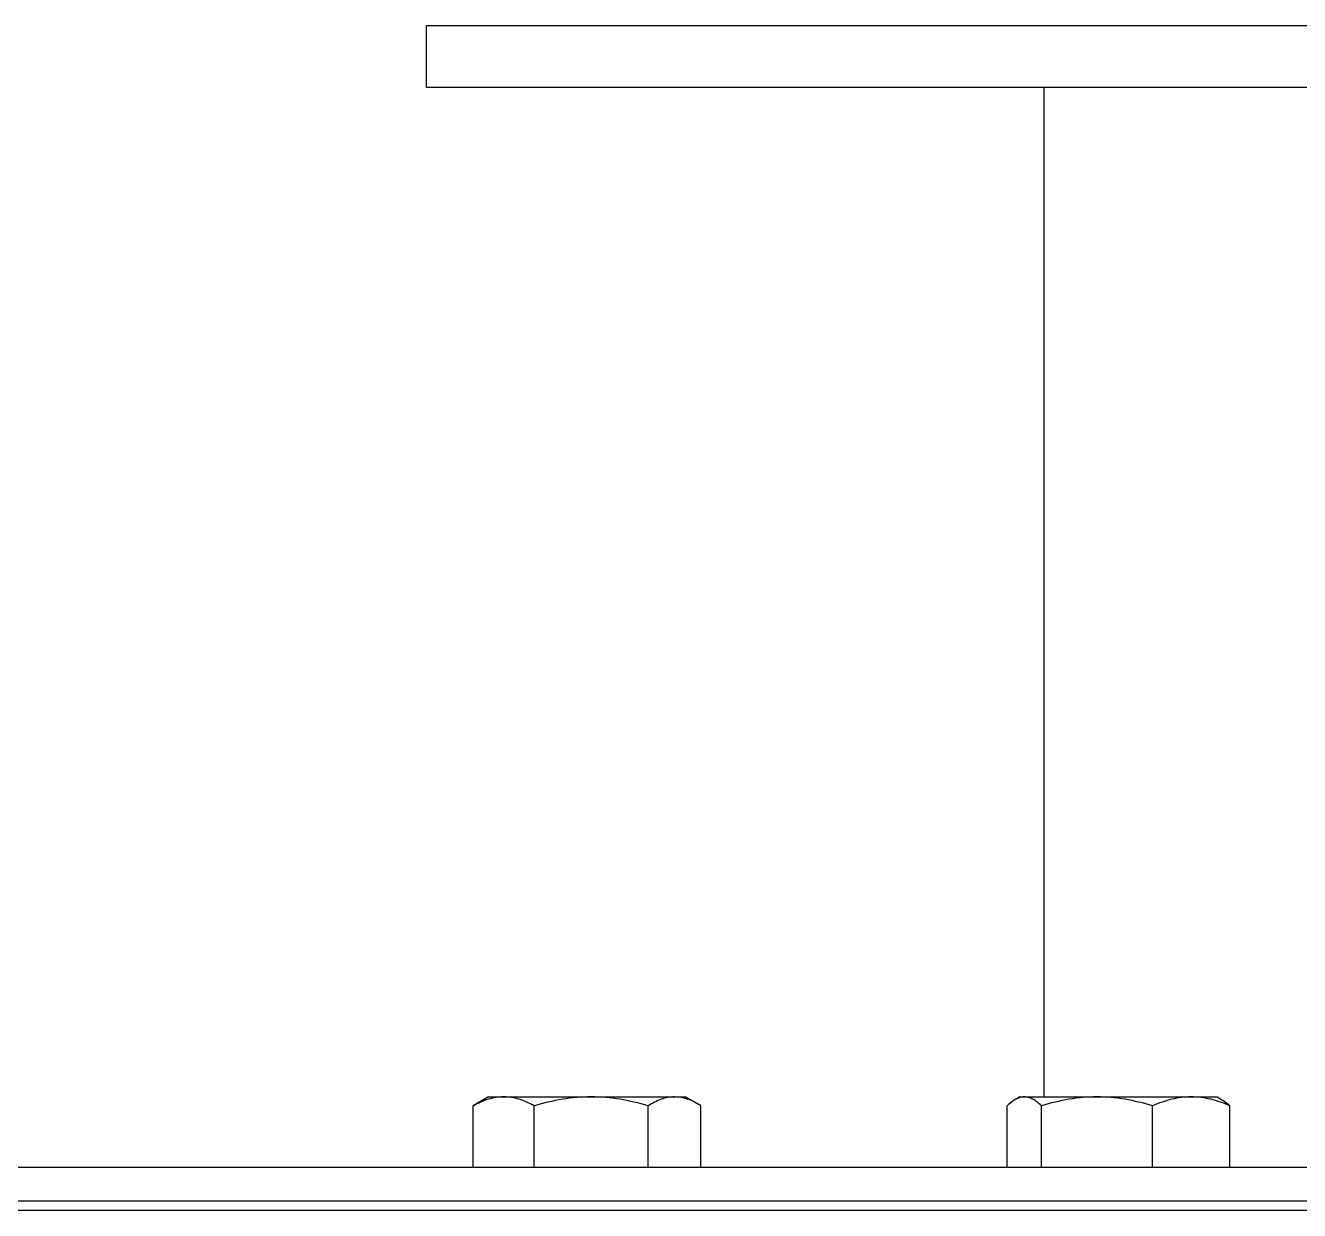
# Model space of a CAD drawing. Header units: millimetres. Extents: x 324 to 7054, y -67 to 2159.
# Drawn here: x 542 to 645.2, y 790 to 886 of the extents above; entities that cross this region are included whole.
import ezdxf

# ---------------------------------------------------------------- set-up
doc = ezdxf.new("R2010")
doc.units = ezdxf.units.MM
doc.header["$LTSCALE"] = 153.67
doc.layers.get('0').update_dxf_attribs({"linetype": 'CONTINUOUS'})
doc.layers.add('00_BUW_DATUM', color=7, linetype='CONTINUOUS')
doc.layers.add('02___PRT_ALL_AXES', color=7, linetype='CONTINUOUS')

msp = doc.modelspace()

# ---------------------------------------------------------------- linework, layer by layer
at = {"linetype": 'Continuous'}
msp.add_line((624.51376, 881), (624.51376, 799.2), dxfattribs=at)
at = {"layer": '00_BUW_DATUM', "linetype": 'Continuous'}
for p, q in [((579.51376, 799.2), (578.48849, 798.60806)), ((579.51376, 799.2), (595.51376, 799.2)), ((595.51376, 799.2), (596.53903, 798.60806)), ((622.56906, 799.2), (622.18432, 798.97787)), ((622.56906, 799.2), (638.56906, 799.2)), ((638.56906, 799.2), (638.95381, 798.97787)), ((578.28442, 798.48547), (578.48846, 798.60826)), ((578.28442, 793.49176), (578.28442, 798.48547)), ((583.23748, 793.49176), (583.23748, 798.48547)), ((592.46682, 793.49176), (592.46682, 798.48547)), ((596.7431, 798.48547), (596.53906, 798.60826)), ((596.7431, 793.49176), (596.7431, 798.48547)), ((621.55308, 793.49176), (621.55308, 798.48547)), ((624.31923, 793.49176), (624.31923, 798.48547)), ((633.33522, 793.49176), (633.33522, 798.48547)), ((639.58505, 793.49176), (639.58505, 798.48547))]:
    msp.add_line(p, q, dxfattribs=at)
for points, knots in [([(580.76095, 799.2), (580.33882, 799.2), (579.46991, 799.05427), (578.6752, 798.69586), (578.28442, 798.48547)], [0, 0, 0, 0, 0.487481946, 1, 1, 1, 1]), ([(583.23748, 798.48547), (582.84672, 798.69585), (582.05201, 799.05428), (581.18309, 799.2), (580.76095, 799.2)], [0, 0, 0, 0, 0.512509843, 1, 1, 1, 1]), ([(587.85215, 799.2), (587.07208, 799.2), (585.50937, 799.06359), (583.98725, 798.7021), (583.23748, 798.48547)], [0, 0, 0, 0, 0.499885976, 1, 1, 1, 1]), ([(592.46682, 798.48547), (591.71707, 798.7021), (590.19495, 799.0636), (588.63224, 799.2), (587.85215, 799.2)], [0, 0, 0, 0, 0.500105404, 1, 1, 1, 1]), ([(594.60496, 799.2), (594.23907, 799.2), (593.47731, 799.04999), (592.80037, 798.69347), (592.46682, 798.48547)], [0, 0, 0, 0, 0.482076637, 1, 1, 1, 1]), ([(596.53904, 798.60806), (596.23538, 798.78339), (595.6173, 799.08006), (594.9345, 799.2), (594.60496, 799.2)], [0, 0, 0, 0, 0.515505031, 1, 1, 1, 1]), ([(622.18432, 798.97786), (622.12992, 798.94646), (621.90419, 798.80286), (621.70026, 798.62736), (621.55308, 798.48547)], [0, 0, 0, 0, 0.235042377, 1, 1, 1, 1]), ([(622.93616, 799.2), (622.80895, 799.2), (622.54417, 799.15771), (622.30248, 799.04608), (622.18432, 798.97786)], [0, 0, 0, 0, 0.482502735, 1, 1, 1, 1]), ([(624.31923, 798.48547), (624.2112, 798.58961), (623.99546, 798.78049), (623.65178, 799.01255), (623.29886, 799.16391), (623.05419, 799.2), (622.93616, 799.2)], [0, 0, 0, 0, 0.282559348, 0.541275571, 0.777729357, 1, 1, 1, 1]), ([(628.82722, 799.2), (628.06506, 799.2), (626.53735, 799.06341), (625.05118, 798.70196), (624.31923, 798.48547)], [0, 0, 0, 0, 0.499629431, 1, 1, 1, 1]), ([(633.33522, 798.48547), (632.60328, 798.70196), (631.11711, 799.06341), (629.5894, 799.2), (628.82722, 799.2)], [0, 0, 0, 0, 0.500361958, 1, 1, 1, 1]), ([(636.46013, 799.2), (635.92978, 799.2), (634.85282, 799.05908), (633.83536, 798.69887), (633.33522, 798.48547)], [0, 0, 0, 0, 0.493755311, 1, 1, 1, 1]), ([(639.58505, 798.48547), (639.08491, 798.69887), (638.06745, 799.05908), (636.9905, 799.2), (636.46013, 799.2)], [0, 0, 0, 0, 0.506236274, 1, 1, 1, 1]), ([(638.95381, 798.97786), (639.00821, 798.94646), (639.23394, 798.80286), (639.43787, 798.62736), (639.58505, 798.48547)], [0, 0, 0, 0, 0.235042377, 1, 1, 1, 1])]:
    msp.add_open_spline(points, degree=3, knots=knots, dxfattribs=at)
at = {"layer": '02___PRT_ALL_AXES', "linetype": 'Continuous'}
for p, q in [((574.51376, 881), (574.51376, 886)), ((574.51376, 886), (894.51376, 886)), ((574.51376, 881), (894.51376, 881)), ((926.76986, 793.49176), (540.5752, 793.49176)), ((936.1135, 790.75897), (531.63665, 790.75897)), ((934.08209, 790), (529.01376, 790))]:
    msp.add_line(p, q, dxfattribs=at)

doc.saveas('drawing.dxf')
